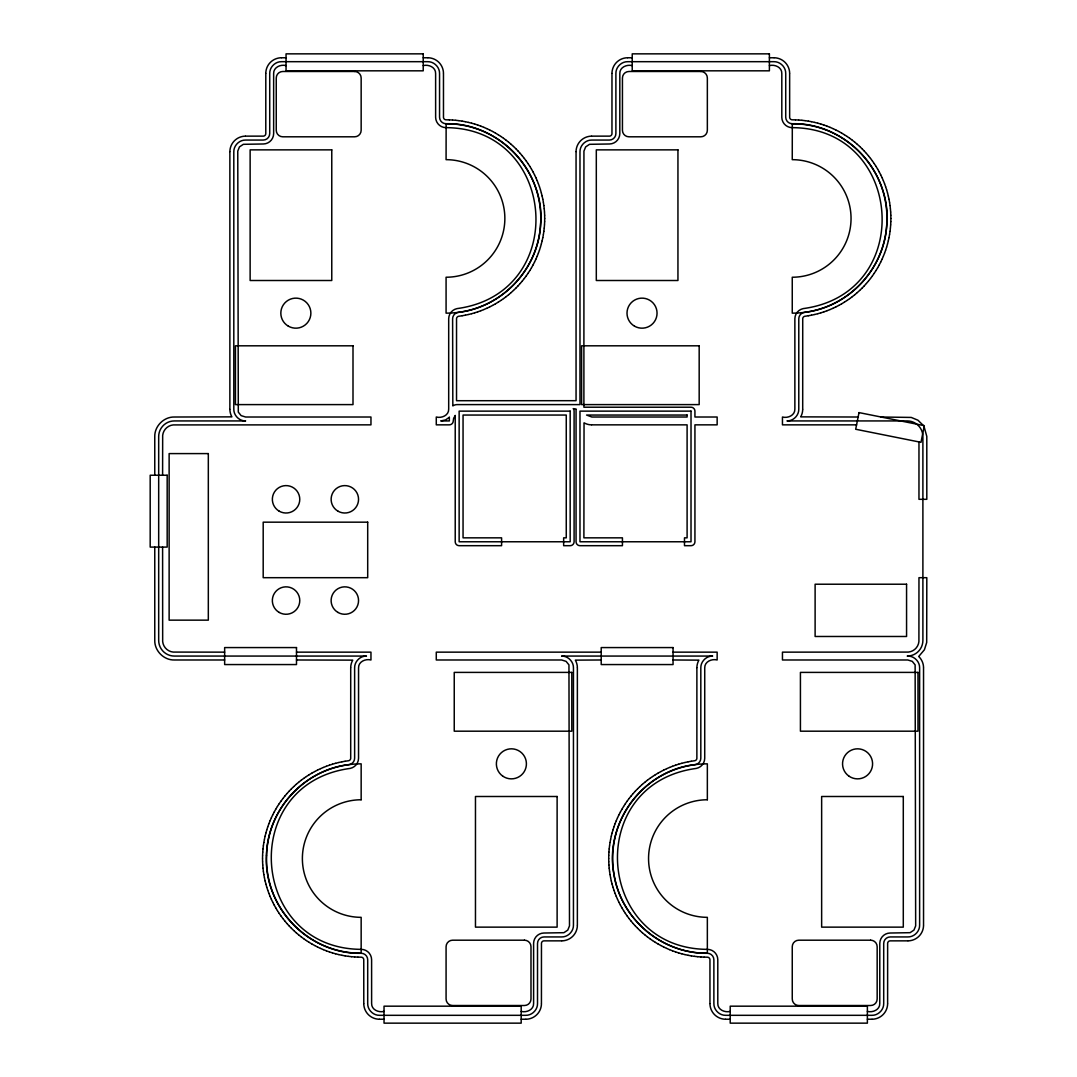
<?xml version="1.0" encoding="UTF-8"?>
<svg xmlns="http://www.w3.org/2000/svg" width="1077" height="1077" viewBox="0 0 1077 1077"><rect width="100%" height="100%" fill="white"/><g stroke="black" fill="none" stroke-linecap="round" stroke-linejoin="round"><path stroke-width="1.5" d="M262.532 858.436L262.586 855.448M544.652 221.552L544.706 218.564M608.72 858.436L608.761 855.448M890.827 221.552L890.881 218.564M229.886 151.547L229.926 150.645A10.447 10.447 0 0 1 230.007 149.945L230.128 149.111A10.447 10.447 0 0 1 230.263 148.424L230.465 147.616A10.447 10.447 0 0 1 230.666 146.943L230.949 146.162A10.447 10.447 0 0 1 231.218 145.503L231.568 144.749A10.447 10.447 0 0 1 231.905 144.13L232.336 143.416A10.447 10.447 0 0 1 232.726 142.824L233.224 142.164A10.447 10.447 0 0 1 233.669 141.612L234.234 140.993A10.447 10.447 0 0 1 234.732 140.495L235.351 139.943A10.447 10.447 0 0 1 235.89 139.498L236.563 139A10.447 10.447 0 0 1 237.142 138.61L237.855 138.179A10.447 10.447 0 0 1 238.488 137.843L239.229 137.493A10.447 10.447 0 0 1 239.888 137.223L240.669 136.941A10.447 10.447 0 0 1 241.342 136.739L242.15 136.537A10.447 10.447 0 0 1 242.85 136.389L243.671 136.267A10.447 10.447 0 0 1 244.371 136.2L245.287 136.16M265.817 73.169L265.857 72.267A10.447 10.447 0 0 1 265.925 71.553L266.046 70.732A10.447 10.447 0 0 1 266.181 70.045L266.382 69.238A10.447 10.447 0 0 1 266.598 68.565L266.867 67.77A10.447 10.447 0 0 1 267.136 67.124L267.5 66.37A10.447 10.447 0 0 1 267.836 65.751L268.254 65.037A10.447 10.447 0 0 1 268.644 64.445L269.142 63.785A10.447 10.447 0 0 1 269.6 63.233L270.152 62.614A10.447 10.447 0 0 1 270.65 62.116L271.269 61.564A10.447 10.447 0 0 1 271.808 61.12L272.481 60.622A10.447 10.447 0 0 1 273.073 60.231L273.787 59.8A10.447 10.447 0 0 1 274.406 59.464L275.16 59.114A10.447 10.447 0 0 1 275.806 58.845L276.601 58.562A10.447 10.447 0 0 1 277.274 58.36L278.081 58.158A10.447 10.447 0 0 1 278.768 58.01L279.589 57.889A10.447 10.447 0 0 1 280.289 57.821L281.205 57.781M262.6 855.205L262.748 852.217M350.725 667.552L350.765 666.636A10.447 10.447 0 0 1 350.833 665.936L350.954 665.115A10.447 10.447 0 0 1 351.102 664.428L351.304 663.62A10.447 10.447 0 0 1 351.506 662.947L351.789 662.153A10.447 10.447 0 0 1 352.058 661.507L352.408 660.753A10.447 10.447 0 0 1 352.744 660.134L296.498 659.986M544.504 224.783L544.652 221.795M576.06 151.547L576.114 150.645A10.447 10.447 0 0 1 576.182 149.945L576.303 149.111A10.447 10.447 0 0 1 576.437 148.424L576.639 147.616A10.447 10.447 0 0 1 576.841 146.943L577.124 146.162A10.447 10.447 0 0 1 577.393 145.503L577.757 144.749A10.447 10.447 0 0 1 578.08 144.13L578.511 143.416A10.447 10.447 0 0 1 578.901 142.824L579.399 142.164A10.447 10.447 0 0 1 579.843 141.612L580.409 140.993A10.447 10.447 0 0 1 580.907 140.495L581.526 139.943A10.447 10.447 0 0 1 582.065 139.498L582.738 139A10.447 10.447 0 0 1 583.33 138.61L584.044 138.179A10.447 10.447 0 0 1 584.663 137.843L585.417 137.493A10.447 10.447 0 0 1 586.063 137.223L586.844 136.941A10.447 10.447 0 0 1 587.517 136.739L588.338 136.537A10.447 10.447 0 0 1 589.025 136.389L589.846 136.267A10.447 10.447 0 0 1 590.546 136.2L591.461 136.16M541.435 1003.831L541.381 1004.733A10.447 10.447 0 0 1 541.314 1005.447L541.192 1006.268A10.447 10.447 0 0 1 541.058 1006.955L540.856 1007.762A10.447 10.447 0 0 1 540.654 1008.435L540.371 1009.23A10.447 10.447 0 0 1 540.102 1009.876L539.739 1010.63A10.447 10.447 0 0 1 539.415 1011.249L538.985 1011.963A10.447 10.447 0 0 1 538.594 1012.555L538.096 1013.215A10.447 10.447 0 0 1 537.652 1013.767L537.086 1014.386A10.447 10.447 0 0 1 536.588 1014.884L535.969 1015.436A10.447 10.447 0 0 1 535.431 1015.88L534.757 1016.378A10.447 10.447 0 0 1 534.179 1016.769L533.452 1017.2A10.447 10.447 0 0 1 532.832 1017.536L532.078 1017.886A10.447 10.447 0 0 1 531.432 1018.155L530.651 1018.438A10.447 10.447 0 0 1 529.978 1018.64L529.17 1018.842A10.447 10.447 0 0 1 528.47 1018.99L527.649 1019.111A10.447 10.447 0 0 1 526.949 1019.179L526.034 1019.219M611.992 73.169L612.032 72.267A10.447 10.447 0 0 1 612.099 71.553L612.221 70.732A10.447 10.447 0 0 1 612.369 70.045L612.571 69.238A10.447 10.447 0 0 1 612.773 68.565L613.055 67.77A10.447 10.447 0 0 1 613.325 67.124L613.675 66.37A10.447 10.447 0 0 1 614.011 65.751L614.442 65.037A10.447 10.447 0 0 1 614.832 64.445L615.33 63.785A10.447 10.447 0 0 1 615.775 63.233L616.327 62.614A10.447 10.447 0 0 1 616.825 62.116L617.444 61.564A10.447 10.447 0 0 1 617.996 61.12L618.656 60.622A10.447 10.447 0 0 1 619.248 60.231L619.962 59.8A10.447 10.447 0 0 1 620.581 59.464L621.335 59.114A10.447 10.447 0 0 1 621.994 58.845L622.775 58.562A10.447 10.447 0 0 1 623.448 58.36L624.256 58.158A10.447 10.447 0 0 1 624.943 58.01L625.777 57.889A10.447 10.447 0 0 1 626.477 57.821L627.379 57.781M577.353 925.453L577.312 926.355A10.447 10.447 0 0 1 577.245 927.055L577.124 927.889A10.447 10.447 0 0 1 576.976 928.576L576.774 929.384A10.447 10.447 0 0 1 576.572 930.057L576.289 930.838A10.447 10.447 0 0 1 576.02 931.497L575.67 932.251A10.447 10.447 0 0 1 575.333 932.87L574.903 933.584A10.447 10.447 0 0 1 574.512 934.176L574.014 934.836A10.447 10.447 0 0 1 573.57 935.388L573.018 936.007A10.447 10.447 0 0 1 572.52 936.505L571.9 937.057A10.447 10.447 0 0 1 571.348 937.502L570.689 938A10.447 10.447 0 0 1 570.096 938.39L569.383 938.821A10.447 10.447 0 0 1 568.764 939.157L568.01 939.507A10.447 10.447 0 0 1 567.35 939.777L566.569 940.059A10.447 10.447 0 0 1 565.896 940.261L565.088 940.463A10.447 10.447 0 0 1 564.402 940.611L563.567 940.733A10.447 10.447 0 0 1 562.867 940.8L561.965 940.84M608.774 855.205L608.922 852.217M696.9 667.552L696.94 666.636A10.447 10.447 0 0 1 697.021 665.936L697.142 665.115A10.447 10.447 0 0 1 697.277 664.428L697.479 663.62A10.447 10.447 0 0 1 697.681 662.947L697.963 662.153A10.447 10.447 0 0 1 698.233 661.507L698.583 660.753A10.447 10.447 0 0 1 698.919 660.134L673.058 659.986M802.702 409.448L802.648 410.364A10.447 10.447 0 0 1 802.58 411.064L802.459 411.885A10.447 10.447 0 0 1 802.325 412.572L802.123 413.38A10.447 10.447 0 0 1 801.921 414.053L801.638 414.847A10.447 10.447 0 0 1 801.369 415.493L801.005 416.247A10.447 10.447 0 0 1 800.682 416.866L858.14 417.014M890.679 224.783L890.827 221.795M887.61 1003.831L887.569 1004.733A10.447 10.447 0 0 1 887.502 1005.447L887.367 1006.268A10.447 10.447 0 0 1 887.233 1006.955L887.031 1007.762A10.447 10.447 0 0 1 886.829 1008.435L886.546 1009.23A10.447 10.447 0 0 1 886.277 1009.876L885.927 1010.63A10.447 10.447 0 0 1 885.59 1011.249L885.159 1011.963A10.447 10.447 0 0 1 884.769 1012.555L884.271 1013.215A10.447 10.447 0 0 1 883.827 1013.767L883.261 1014.386A10.447 10.447 0 0 1 882.763 1014.884L882.157 1015.436A10.447 10.447 0 0 1 881.605 1015.88L880.932 1016.378A10.447 10.447 0 0 1 880.353 1016.769L879.64 1017.2A10.447 10.447 0 0 1 879.02 1017.536L878.267 1017.886A10.447 10.447 0 0 1 877.607 1018.155L876.826 1018.438A10.447 10.447 0 0 1 876.153 1018.64L875.345 1018.842A10.447 10.447 0 0 1 874.659 1018.99L873.824 1019.111A10.447 10.447 0 0 1 873.124 1019.179L872.208 1019.219M923.527 925.453L923.487 926.355A10.447 10.447 0 0 1 923.42 927.055L923.299 927.889A10.447 10.447 0 0 1 923.164 928.576L922.962 929.384A10.447 10.447 0 0 1 922.747 930.057L922.477 930.838A10.447 10.447 0 0 1 922.208 931.497L921.845 932.251A10.447 10.447 0 0 1 921.508 932.87L921.091 933.584A10.447 10.447 0 0 1 920.7 934.176L920.202 934.836A10.447 10.447 0 0 1 919.745 935.388L919.193 936.007A10.447 10.447 0 0 1 918.694 936.505L918.075 937.057A10.447 10.447 0 0 1 917.537 937.502L916.864 938A10.447 10.447 0 0 1 916.271 938.39L915.558 938.821A10.447 10.447 0 0 1 914.938 939.157L914.185 939.507A10.447 10.447 0 0 1 913.538 939.777L912.744 940.059A10.447 10.447 0 0 1 912.071 940.261L911.263 940.463A10.447 10.447 0 0 1 910.577 940.611L909.755 940.733A10.447 10.447 0 0 1 909.055 940.8L908.14 940.84M262.761 851.988L263.003 848.999M544.235 228.001L544.491 225.012M608.936 851.988L609.178 848.999M890.423 228.001L890.666 225.012M263.03 848.77L263.367 845.795M543.872 231.205L544.222 228.23M609.205 848.77L609.542 845.795M890.06 231.205L890.396 228.23M263.394 845.566L263.838 842.604M543.4 234.396L543.845 231.434M609.582 845.566L610.013 842.604M889.589 234.396L890.019 231.434M263.878 842.376L264.417 839.427M542.835 237.573L543.373 234.624M610.053 842.376L610.592 839.427M889.01 237.573L889.548 234.624M264.457 839.198L265.09 836.277M542.148 240.723L542.781 237.802M610.632 839.198L611.265 836.277M888.337 240.723L888.969 237.802M265.144 836.048L265.871 833.14M541.368 243.86L542.094 240.952M611.319 836.048L612.046 833.14M887.556 243.86L888.283 240.952M265.925 832.911L266.746 830.03M540.492 246.97L541.314 244.089M612.113 832.911L612.934 830.03M886.667 246.97L887.488 244.089M266.813 829.815L267.729 826.961M539.51 250.039L540.425 247.185M613.001 829.815L613.917 826.961M885.684 250.039L886.6 247.185M267.81 826.732L268.819 823.918M538.419 253.082L539.429 250.268M613.984 826.732L614.994 823.918M884.607 253.082L885.604 250.268M268.9 823.703L270.004 820.916M537.235 256.084L538.338 253.297M615.075 823.703L616.179 820.916M883.423 256.084L884.513 253.297M270.085 820.701L271.283 817.955M535.956 259.045L537.154 256.299M616.273 820.701L617.458 817.955M882.144 259.045L883.328 256.299M271.377 817.739L272.656 815.033M534.582 261.967L535.861 259.261M617.552 817.739L618.831 815.033M880.757 261.967L882.036 259.261M533.115 264.834L534.475 262.169M272.764 814.831L274.123 812.166M879.29 264.834L880.663 262.169M618.938 814.831L620.312 812.166M531.553 267.661L533.007 265.05M274.245 811.95L275.699 809.339M877.728 267.661L879.182 265.05M620.419 811.95L621.873 809.339M529.897 270.435L531.432 267.863M275.806 809.137L277.354 806.565M876.072 270.435L877.607 267.863M621.994 809.137L623.529 806.565M528.147 273.141L529.763 270.623M277.476 806.377L279.091 803.859M874.322 273.141L875.951 270.623M623.65 806.377L625.279 803.859M526.316 275.806L528.013 273.343M279.226 803.657L280.922 801.194M872.491 275.806L874.201 273.343M625.4 803.657L627.11 801.194M524.391 278.391L526.182 275.995M281.07 801.005L282.847 798.609M870.579 278.391L872.357 275.995M627.245 801.005L629.022 798.609M522.385 280.922L524.257 278.58M282.995 798.42L284.853 796.078M868.574 280.922L870.431 278.58M629.17 798.42L631.028 796.078M520.312 283.386L522.237 281.11M285.001 795.89L286.94 793.614M866.487 283.386L868.425 281.11M631.176 795.89L633.114 793.614M518.145 285.782L520.151 283.561M287.088 793.439L289.107 791.218M864.319 285.782L866.325 283.561M633.276 793.439L635.282 791.218M515.896 288.111L517.983 285.957M289.255 791.043L291.342 788.889M862.085 288.111L864.158 285.957M635.443 791.043L637.517 788.889M513.581 290.346L515.735 288.273M291.504 788.727L293.658 786.654M859.756 290.346L861.91 288.273M637.692 788.727L639.832 786.654M511.198 292.527L513.406 290.507M293.833 786.493L296.054 784.473M857.373 292.527L859.594 290.507M640.007 786.493L642.229 784.473M508.734 294.613L511.023 292.675M854.909 294.613L857.198 292.675M296.229 784.325L298.504 782.387M642.404 784.325L644.679 782.387M506.217 296.619L508.559 294.761M852.392 296.619L854.734 294.761M298.692 782.239L301.035 780.381M644.867 782.239L647.21 780.381M503.619 298.544L506.028 296.767M849.793 298.544L852.203 296.767M301.223 780.233L303.62 778.456M647.398 780.233L649.794 778.456M500.967 300.389L503.43 298.679M847.141 300.389L849.605 298.679M303.808 778.321L306.272 776.611M649.996 778.321L652.447 776.611M498.261 302.139L500.778 300.523M844.435 302.139L846.953 300.523M306.474 776.477L308.978 774.861M652.649 776.477L655.166 774.861M495.487 303.808L498.059 302.26M841.676 303.808L844.233 302.26M309.18 774.74L311.751 773.192M655.368 774.74L657.926 773.192M492.674 305.37L495.285 303.916M838.848 305.37L841.474 303.916M311.953 773.084L314.565 771.63M658.128 773.084L660.753 771.63M489.806 306.851L492.472 305.491M835.981 306.851L838.646 305.491M314.78 771.509L317.432 770.149M660.955 771.509L663.62 770.149M486.885 308.237L489.591 306.958M833.073 308.237L835.765 306.958M317.648 770.042L320.354 768.763M663.822 770.042L666.528 768.763M483.923 309.516L486.669 308.332M830.111 309.516L832.858 308.332M320.569 768.668L323.315 767.484M666.744 768.668L669.49 767.484M480.934 310.714L483.708 309.611M827.109 310.714L829.896 309.611M323.531 767.389L326.318 766.286M669.706 767.389L672.492 766.286M477.892 311.805L480.705 310.795M824.067 311.805L826.88 310.795M326.533 766.205L329.347 765.195M672.708 766.205L675.535 765.195M474.822 312.788L477.663 311.872M820.997 312.788L823.851 311.872M329.575 765.128L332.416 764.212M675.75 765.128L678.604 764.212M471.713 313.69L474.594 312.868M817.901 313.69L820.768 312.868M332.645 764.131L335.526 763.31M678.82 764.131L681.701 763.31M468.589 314.471L471.484 313.744M814.764 314.471L817.672 313.744M335.755 763.256L338.649 762.529M681.929 763.256L684.837 762.529M465.439 315.157L468.36 314.524M811.614 315.157L814.535 314.524M338.878 762.476L341.813 761.843M685.066 762.476L687.988 761.843M462.262 315.736L465.197 315.198M808.437 315.736L811.385 315.198M342.042 761.802L344.977 761.264M688.216 761.802L691.165 761.264M462.033 315.776L458.587 316.288A2.612 2.612 0 0 0 456.54 318.59L456.527 400.711L576.06 400.684L576.06 151.911M808.208 315.776L804.775 316.288A2.612 2.612 0 0 0 802.728 318.59L802.702 409.098M345.219 761.224L348.652 760.712A2.612 2.612 0 0 0 350.698 758.41L350.712 667.902M691.394 761.224L694.827 760.712A2.612 2.612 0 0 0 696.873 758.41L696.886 667.902M281.555 57.768L286.051 57.768M423.221 57.768L427.704 57.768M627.743 57.768L632.226 57.768M769.395 57.768L773.892 57.768M286.051 65.603C280.666 64.122 273.437 67.259 273.639 73.505L273.639 133.723A10.447 10.447 0 0 1 263.38 143.981L243.348 144.318L239.457 146.903L237.761 151.117L238.3 412.114L241.154 415.641L245.623 417.014L370.959 417.014L370.959 424.85L173.209 424.917A11.753 11.753 0 0 0 162.667 435.458L162.6 475.24M423.221 65.603C428.619 64.189 435.875 67.259 435.62 73.573L435.633 117.406A10.447 10.447 0 0 0 445.878 127.651C557.428 128.055 570.15 293.227 457.119 308.587A10.46 10.46 0 0 0 448.692 318.657L448.692 409.045C448.947 415.359 441.678 418.482 436.279 417.014L436.279 424.85L449.338 424.85A3.918 3.918 0 0 0 453.255 420.932L453.673 418.172A10.447 10.447 0 0 0 454.077 417.58L454.494 416.866A10.447 10.447 0 0 0 454.831 416.247L455.221 415.412L455.221 541.771A3.918 3.918 0 0 0 459.139 545.689L501.599 545.689L501.599 537.84L463.056 537.84L463.056 415.049L566.26 415.049L566.26 537.84L563.648 537.84L563.648 545.689L570.177 545.689A3.918 3.918 0 0 0 574.095 541.771L574.095 411.131A3.918 3.918 0 0 0 573.206 408.641L576.06 409.098M632.226 65.603C626.854 64.23 619.612 67.205 619.827 73.505L619.813 133.723A10.447 10.447 0 0 1 609.555 143.981L589.523 144.318L585.646 146.903L583.936 151.117L583.896 407.214L691.017 407.214A3.918 3.918 0 0 1 694.934 411.131L694.934 417.014L717.147 417.014L717.147 424.85L694.934 424.85L694.934 541.771A3.918 3.918 0 0 1 691.017 545.689L684.487 545.689L684.487 537.84L687.099 537.84L687.099 424.85L591.812 424.85M769.395 65.603C774.807 64.189 782.064 67.259 781.808 73.573L781.808 117.406A10.447 10.447 0 0 0 792.066 127.651C903.536 127.921 916.365 293.388 803.294 308.587A10.46 10.46 0 0 0 794.866 318.657L794.866 409.045C795.122 415.318 787.866 418.509 782.454 417.014L782.454 424.85L856.565 424.85M245.637 136.146L263.448 136.133A2.612 2.612 0 0 0 265.79 133.79L265.804 73.519M591.812 136.146L609.622 136.133A2.612 2.612 0 0 0 611.965 133.79L611.978 73.519M881.053 417.014L911.223 417.432L917.941 420.205L923.326 425.469M224.649 652.15L173.209 652.083A11.753 11.753 0 0 1 162.667 641.542L162.6 547.089M296.498 652.15L370.959 652.15L370.959 659.986C365.588 658.532 358.345 661.615 358.56 667.888L358.547 758.343A10.46 10.46 0 0 1 350.119 768.413C237.088 783.746 249.824 948.972 361.36 949.349A10.447 10.447 0 0 1 371.605 959.594L371.619 1003.427C371.363 1009.741 378.619 1012.811 384.031 1011.397M601.208 652.15L436.279 652.15L436.279 659.986L561.629 659.986L566.085 661.359L568.952 664.886L569.491 925.883L567.781 930.097L563.904 932.682L543.858 933.019A10.447 10.447 0 0 0 533.6 943.277L533.6 1003.427C533.855 1009.728 526.599 1012.851 521.187 1011.397M673.058 652.15L717.147 652.15L717.147 659.986C711.762 658.545 704.52 661.601 704.735 667.888L704.721 758.343A10.46 10.46 0 0 1 696.307 768.413C583.088 783.719 596.173 949.052 707.535 949.349A10.447 10.447 0 0 1 717.794 959.594L717.794 1003.427C717.538 1009.741 724.794 1012.811 730.206 1011.397M224.649 659.986L174.353 659.986C163.892 660.241 154.509 650.871 154.765 640.398L154.765 547.089M601.208 659.986L575.333 660.134A10.447 10.447 0 0 1 575.67 660.753L576.02 661.507A10.447 10.447 0 0 1 576.289 662.153L576.572 662.947A10.447 10.447 0 0 1 576.774 663.62L576.976 664.428A10.447 10.447 0 0 1 577.124 665.115L577.245 665.936A10.447 10.447 0 0 1 577.312 666.636L577.353 667.552M561.602 940.854L543.791 940.867A2.612 2.612 0 0 0 541.462 943.21L541.435 1003.481M907.79 940.854L889.979 940.867A2.612 2.612 0 0 0 887.636 943.21L887.623 1003.481M867.375 1011.397C872.774 1012.811 880.03 1009.741 879.774 1003.427L879.788 943.277A10.447 10.447 0 0 1 890.033 933.019L910.078 932.682L913.956 930.097L915.665 925.883L915.127 664.886L912.273 661.359L907.803 659.986L782.454 659.986L782.454 652.15L908.369 652.083A11.753 11.753 0 0 0 918.91 641.542L918.964 577.689L926.812 577.689L926.691 642.511L924.403 649.794L918.694 656.499A10.447 10.447 0 0 1 919.193 656.997L919.745 657.616A10.447 10.447 0 0 1 920.202 658.168L920.7 658.828A10.447 10.447 0 0 1 921.091 659.42L921.508 660.134A10.447 10.447 0 0 1 921.845 660.753L922.208 661.507A10.447 10.447 0 0 1 922.477 662.153L922.747 662.947A10.447 10.447 0 0 1 922.962 663.62L923.164 664.428A10.447 10.447 0 0 1 923.299 665.115L923.42 665.936A10.447 10.447 0 0 1 923.487 666.636L923.527 667.552M379.535 1019.232L384.031 1019.232M521.187 1019.232L525.684 1019.232M725.71 1019.232L730.206 1019.232M867.375 1019.232L871.858 1019.232M795.364 119.87L791.999 119.803A2.612 2.612 0 0 1 789.656 117.46L789.643 73.519M449.19 119.87L445.824 119.803A2.612 2.612 0 0 1 443.482 117.46L443.468 73.519M704.237 957.13L707.602 957.197A2.612 2.612 0 0 1 709.945 959.54L709.958 1003.481M358.062 957.13L361.414 957.197A2.612 2.612 0 0 1 363.757 959.54L363.784 1003.481M774.242 57.781L775.157 57.821A10.447 10.447 0 0 1 775.857 57.889L776.679 58.01A10.447 10.447 0 0 1 777.365 58.158L778.173 58.36A10.447 10.447 0 0 1 778.846 58.562L779.64 58.845A10.447 10.447 0 0 1 780.287 59.114L781.04 59.464A10.447 10.447 0 0 1 781.66 59.8L782.373 60.231A10.447 10.447 0 0 1 782.966 60.622L783.625 61.12A10.447 10.447 0 0 1 784.177 61.564L784.796 62.116A10.447 10.447 0 0 1 785.295 62.614L785.847 63.233A10.447 10.447 0 0 1 786.304 63.785L786.789 64.445A10.447 10.447 0 0 1 787.193 65.037L787.61 65.751A10.447 10.447 0 0 1 787.947 66.37L788.297 67.124A10.447 10.447 0 0 1 788.579 67.77L788.849 68.565A10.447 10.447 0 0 1 789.064 69.238L789.266 70.045A10.447 10.447 0 0 1 789.401 70.732L789.522 71.553A10.447 10.447 0 0 1 789.589 72.267L789.629 73.169M428.067 57.781L428.969 57.821A10.447 10.447 0 0 1 429.669 57.889L430.504 58.01A10.447 10.447 0 0 1 431.19 58.158L431.998 58.36A10.447 10.447 0 0 1 432.671 58.562L433.452 58.845A10.447 10.447 0 0 1 434.112 59.114L434.866 59.464A10.447 10.447 0 0 1 435.485 59.8L436.198 60.231A10.447 10.447 0 0 1 436.777 60.622L437.45 61.12A10.447 10.447 0 0 1 438.002 61.564L438.608 62.116A10.447 10.447 0 0 1 439.12 62.614L439.672 63.233A10.447 10.447 0 0 1 440.116 63.785L440.614 64.445A10.447 10.447 0 0 1 441.005 65.037L441.435 65.751A10.447 10.447 0 0 1 441.772 66.37L442.122 67.124A10.447 10.447 0 0 1 442.391 67.77L442.674 68.565A10.447 10.447 0 0 1 442.876 69.238L443.078 70.045A10.447 10.447 0 0 1 443.226 70.732L443.347 71.553A10.447 10.447 0 0 1 443.414 72.267L443.455 73.169M795.593 119.884L798.582 120.018M449.419 119.884L452.407 120.018M591.461 424.836L590.546 424.796A10.447 10.447 0 0 1 589.846 424.728L589.025 424.607A10.447 10.447 0 0 1 588.338 424.473L587.517 424.271A10.447 10.447 0 0 1 586.844 424.055L586.063 423.773A10.447 10.447 0 0 1 585.417 423.503L584.663 423.153A10.447 10.447 0 0 1 584.044 422.817L583.896 537.84L622.439 537.84L622.439 545.689L579.978 545.689A3.918 3.918 0 0 1 576.06 541.771L576.06 409.448M701.006 956.982L703.995 957.116M354.831 956.982L357.82 957.116M725.359 1019.219L724.444 1019.179A10.447 10.447 0 0 1 723.744 1019.111L722.923 1018.99A10.447 10.447 0 0 1 722.236 1018.842L721.428 1018.64A10.447 10.447 0 0 1 720.742 1018.438L719.961 1018.155A10.447 10.447 0 0 1 719.315 1017.886L718.561 1017.536A10.447 10.447 0 0 1 717.942 1017.2L717.228 1016.769A10.447 10.447 0 0 1 716.636 1016.378L715.963 1015.88A10.447 10.447 0 0 1 715.424 1015.436L714.805 1014.884A10.447 10.447 0 0 1 714.307 1014.386L713.741 1013.767A10.447 10.447 0 0 1 713.297 1013.215L712.799 1012.555A10.447 10.447 0 0 1 712.409 1011.963L711.991 1011.249A10.447 10.447 0 0 1 711.655 1010.63L711.291 1009.876A10.447 10.447 0 0 1 711.022 1009.23L710.739 1008.435A10.447 10.447 0 0 1 710.537 1007.762L710.335 1006.955A10.447 10.447 0 0 1 710.201 1006.268L710.08 1005.447A10.447 10.447 0 0 1 710.012 1004.733L709.958 1003.831M379.185 1019.219L378.269 1019.179A10.447 10.447 0 0 1 377.569 1019.111L376.748 1018.99A10.447 10.447 0 0 1 376.048 1018.842L375.24 1018.64A10.447 10.447 0 0 1 374.567 1018.438L373.786 1018.155A10.447 10.447 0 0 1 373.14 1017.886L372.386 1017.536A10.447 10.447 0 0 1 371.753 1017.2L371.04 1016.769A10.447 10.447 0 0 1 370.461 1016.378L369.788 1015.88A10.447 10.447 0 0 1 369.249 1015.436L368.63 1014.884A10.447 10.447 0 0 1 368.132 1014.386L367.567 1013.767A10.447 10.447 0 0 1 367.122 1013.215L366.624 1012.555A10.447 10.447 0 0 1 366.234 1011.963L365.803 1011.249A10.447 10.447 0 0 1 365.48 1010.63L365.116 1009.876A10.447 10.447 0 0 1 364.847 1009.23L364.565 1008.435A10.447 10.447 0 0 1 364.363 1007.762L364.161 1006.955A10.447 10.447 0 0 1 364.026 1006.268L363.905 1005.447A10.447 10.447 0 0 1 363.838 1004.733L363.784 1003.831M798.824 120.045L801.8 120.287M452.65 120.045L455.625 120.287M697.788 956.713L700.777 956.955M351.614 956.713L354.602 956.955M802.042 120.314L805.017 120.651M455.867 120.314L458.829 120.651M694.584 956.349L697.559 956.686M348.409 956.349L351.385 956.686M805.246 120.678L808.208 121.122M459.071 120.678L462.033 121.122M691.394 955.878L694.355 956.322M345.219 955.878L348.181 956.322M808.437 121.162L811.385 121.688M462.262 121.162L465.197 121.688M688.216 955.312L691.165 955.837M342.042 955.312L344.977 955.837M811.614 121.741L814.535 122.374M465.439 121.741L468.36 122.374M685.066 954.626L687.988 955.259M338.878 954.626L341.813 955.259M814.764 122.428L817.672 123.155M468.589 122.428L471.484 123.155M681.929 953.845L684.837 954.572M335.755 953.845L338.649 954.572M817.901 123.209L820.768 124.03M471.713 123.209L474.594 124.03M678.82 952.97L681.701 953.791M332.645 952.97L335.526 953.791M820.997 124.097L823.851 125.013M474.822 124.097L477.663 125.013M675.75 951.987L678.604 952.903M329.575 951.987L332.416 952.903M824.067 125.094L826.88 126.103M477.892 125.094L480.705 126.103M672.708 950.897L675.535 951.906M326.533 950.897L329.347 951.906M827.109 126.184L829.896 127.288M480.934 126.184L483.708 127.288M669.706 949.712L672.492 950.816M323.531 949.712L326.318 950.816M830.111 127.369L832.858 128.567M483.923 127.369L486.669 128.567M666.744 948.433L669.49 949.631M320.569 948.433L323.315 949.631M833.073 128.661L835.765 129.94M486.885 128.661L489.591 129.94M663.822 947.06L666.528 948.339M317.648 947.06L320.354 948.339M835.981 130.048L838.646 131.407M489.806 130.048L492.472 131.407M660.955 945.593L663.62 946.952M314.78 945.593L317.432 946.952M838.848 131.529L841.474 132.983M492.674 131.529L495.285 132.983M658.128 944.017L660.753 945.471M311.953 944.017L314.565 945.471M841.676 133.09L844.233 134.638M495.487 133.09L498.059 134.638M655.368 942.362L657.926 943.91M309.18 942.362L311.751 943.91M844.435 134.76L846.953 136.375M498.261 134.76L500.778 136.375M652.649 940.625L655.166 942.24M306.474 940.625L308.978 942.24M847.141 136.51L849.605 138.206M500.967 136.51L503.43 138.206M649.996 938.794L652.447 940.49M303.808 938.794L306.272 940.49M849.793 138.354L852.203 140.131M503.619 138.354L506.028 140.131M647.398 936.869L649.794 938.646M301.223 936.869L303.62 938.646M852.392 140.279L854.734 142.137M506.217 140.279L508.559 142.137M644.867 934.863L647.21 936.721M298.692 934.863L301.035 936.721M854.909 142.285L857.198 144.224M508.734 142.285L511.023 144.224M642.404 932.776L644.679 934.715M296.229 932.776L298.504 934.715M857.373 144.372L859.594 146.378M511.198 144.372L513.406 146.378M640.007 930.622L642.229 932.628M293.833 930.622L296.054 932.628M859.756 146.539L861.91 148.626M513.581 146.539L515.735 148.626M637.692 928.374L639.832 930.461M291.504 928.374L293.658 930.461M862.085 148.788L864.158 150.942M515.896 148.788L517.983 150.942M635.443 926.058L637.517 928.212M289.255 926.058L291.342 928.212M864.319 151.117L866.325 153.324M518.145 151.117L520.151 153.324M633.276 923.676L635.282 925.883M287.088 923.676L289.107 925.883M866.487 153.513L868.425 155.788M520.312 153.513L522.237 155.788M631.176 921.212L633.114 923.487M285.001 921.212L286.94 923.487M868.574 155.977L870.431 158.319M522.385 155.977L524.257 158.319M629.17 918.681L631.028 921.023M282.995 918.681L284.853 921.023M870.579 158.507L872.357 160.904M524.391 158.507L526.182 160.904M627.245 916.096L629.022 918.493M281.07 916.096L282.847 918.493M872.491 161.092L874.201 163.556M526.316 161.092L528.013 163.556M625.4 913.444L627.11 915.908M279.226 913.444L280.922 915.908M874.322 163.758L875.951 166.262M528.147 163.758L529.763 166.262M623.65 910.738L625.279 913.242M277.476 910.738L279.091 913.242M876.072 166.464L877.607 169.035M924.106 426.721L926.799 436.414L926.812 499.311L918.964 499.311L918.964 441.92M529.897 166.464L531.432 169.035M621.994 907.965L623.529 910.536M275.806 907.965L277.354 910.536M877.728 169.237L879.182 171.849M531.553 169.237L533.007 171.849M620.419 905.151L621.873 907.763M274.245 905.151L275.699 907.763M879.29 172.064L880.663 174.716M533.115 172.064L534.475 174.716M618.938 902.284L620.312 904.936M272.764 902.284L274.123 904.936M880.757 174.932L882.036 177.638M534.582 174.932L535.861 177.638M617.552 899.362L618.831 902.068M271.377 899.362L272.656 902.068M882.144 177.853L883.328 180.599M535.956 177.853L537.154 180.599M616.273 896.401L617.458 899.147M270.085 896.401L271.283 899.147M883.423 180.815L884.513 183.602M537.235 180.815L538.338 183.602M615.075 893.398L616.179 896.185M268.9 893.398L270.004 896.185M884.607 183.817L885.604 186.631M538.419 183.817L539.429 186.631M613.984 890.369L614.994 893.183M267.81 890.369L268.819 893.183M885.684 186.859L886.6 189.7M539.51 186.859L540.425 189.7M613.001 887.3L613.917 890.14M266.813 887.3L267.729 890.14M886.667 189.929L887.488 192.81M540.492 189.929L541.314 192.81M612.113 884.19L612.934 887.071M265.925 884.19L266.746 887.071M887.556 193.039L888.283 195.933M541.368 193.039L542.094 195.933M611.319 881.067L612.046 883.961M265.144 881.067L265.871 883.961M888.337 196.162L888.969 199.097M542.148 196.162L542.781 199.097M610.632 877.903L611.265 880.838M264.457 877.903L265.09 880.838M889.01 199.326L889.548 202.261M542.835 199.326L543.373 202.261M610.053 874.739L610.592 877.674M263.878 874.739L264.417 877.674M889.589 202.503L890.019 205.465M543.4 202.503L543.845 205.465M609.582 871.535L610.013 874.497M263.394 871.535L263.838 874.497M890.06 205.694L890.396 208.669M543.872 205.694L544.222 208.669M609.205 868.331L609.542 871.306M263.03 868.331L263.367 871.306M890.423 208.898L890.666 211.886M608.936 865.114L609.178 868.102M544.235 208.898L544.491 211.886M262.761 865.114L263.003 868.102M890.679 212.115L890.827 215.104M608.774 861.896L608.922 864.885M544.504 212.115L544.652 215.104M262.6 861.896L262.748 864.885M229.886 409.448L229.926 410.364A10.447 10.447 0 0 0 230.007 411.064L230.128 411.885A10.447 10.447 0 0 0 230.263 412.572L230.465 413.38A10.447 10.447 0 0 0 230.666 414.053L230.949 414.847A10.447 10.447 0 0 0 231.218 415.493L231.568 416.247A10.447 10.447 0 0 0 231.905 416.866L174.353 417.014C163.892 416.759 154.509 426.129 154.765 436.602L154.765 475.24M890.827 215.333L890.881 218.335M608.72 858.665L608.761 861.667M544.652 215.333L544.706 218.335M262.532 858.665L262.586 861.667M923.541 667.902L923.541 925.089M577.366 667.902L577.366 925.089M229.872 151.911L229.872 409.098M266.504 855.501C263.448 907.157 309.436 954.653 361.158 953.266A6.529 6.529 0 0 1 367.701 959.795L367.701 1003.481C367.513 1009.822 373.194 1015.503 379.535 1015.315L525.684 1015.315C532.025 1015.503 537.706 1009.822 537.517 1003.481L537.517 943.465A6.529 6.529 0 0 1 544.047 936.936L561.602 936.936C567.942 937.125 573.637 931.43 573.449 925.089L573.449 667.902C573.637 661.561 567.942 655.88 561.602 656.068L712.651 656.068C706.31 655.88 700.629 661.561 700.817 667.902L700.817 758.154A6.529 6.529 0 0 1 695.082 764.643C643.548 769.934 604.13 823.084 613.89 873.932C620.325 918.519 662.301 954.141 707.347 953.266A6.529 6.529 0 0 1 713.876 959.795L713.876 1003.481C713.688 1009.822 719.369 1015.503 725.71 1015.315L871.858 1015.315C878.199 1015.503 883.894 1009.822 883.705 1003.481L883.705 943.465A6.529 6.529 0 0 1 890.235 936.936L907.79 936.936C914.131 937.125 919.812 931.43 919.623 925.089L919.623 667.902C919.825 661.345 913.74 655.583 907.211 656.068A15.67 15.67 0 0 0 922.895 640.398L922.895 436.602A15.67 15.67 0 0 0 907.211 420.932L786.95 420.932C793.291 421.12 798.972 415.439 798.784 409.098L798.784 318.846A6.529 6.529 0 0 1 804.506 312.357C848.191 307.483 884.675 268.604 886.761 224.689C891.702 172.037 845.203 122.293 792.309 123.734A6.529 6.529 0 0 1 785.725 117.205L785.725 73.519C785.914 67.178 780.233 61.497 773.892 61.685L627.743 61.685C621.402 61.497 615.707 67.178 615.896 73.519L615.896 133.535A6.529 6.529 0 0 1 609.367 140.064L591.812 140.064C585.471 139.875 579.789 145.57 579.978 151.911L579.978 404.602L457.187 404.602A7.835 7.835 0 0 0 452.825 405.921L452.609 318.846A6.529 6.529 0 0 1 458.331 312.357C502.057 307.483 538.554 268.536 540.587 224.595C545.474 171.97 498.974 122.307 446.134 123.734A6.529 6.529 0 0 1 439.551 117.205L439.551 73.519C439.739 67.178 434.044 61.497 427.704 61.685L281.555 61.685C275.214 61.497 269.533 67.178 269.721 73.519L269.721 133.535A6.529 6.529 0 0 1 263.192 140.064L245.637 140.064C239.296 139.875 233.615 145.57 233.803 151.911L233.803 409.098C233.615 415.439 239.296 421.12 245.637 420.932L174.353 420.932A15.67 15.67 0 0 0 158.682 436.602L158.682 640.398A15.67 15.67 0 0 0 174.353 656.068L366.476 656.068C360.135 655.88 354.441 661.561 354.629 667.902L354.629 758.154A6.529 6.529 0 0 1 348.908 764.643C304.091 769.597 267.083 810.429 266.504 855.501M859.015 412.599L855.69 429.252L920.983 442.324L924.322 425.671L859.015 412.599M449.338 417.284L445.501 419.963L440.776 420.932L449.338 420.932L449.338 417.284M423.221 53.85L286.051 53.85L286.051 70.826L423.221 70.826L423.221 53.85M769.395 53.85L632.226 53.85L632.226 70.826L769.395 70.826L769.395 53.85M354.629 71.486L282.78 71.486A6.529 6.529 0 0 0 276.25 78.015L276.25 130.277A6.529 6.529 0 0 0 282.78 136.806L354.629 136.806A6.529 6.529 0 0 0 361.158 130.277L361.158 78.015A6.529 6.529 0 0 0 354.629 71.486M700.817 71.486L628.968 71.486A6.529 6.529 0 0 0 622.439 78.015L622.439 130.277A6.529 6.529 0 0 0 628.968 136.806L700.817 136.806A6.529 6.529 0 0 0 707.347 130.277L707.347 78.015A6.529 6.529 0 0 0 700.817 71.486M446.134 123.734L446.08 159.665A58.791 58.791 0 0 1 504.857 218.443A58.791 58.791 0 0 1 446.08 277.233L446.08 313.151A94.709 94.709 0 0 0 540.789 218.443A94.709 94.709 0 0 0 446.08 123.734M792.309 123.734L792.255 159.665A58.791 58.791 0 0 1 851.045 218.443A58.791 58.791 0 0 1 792.255 277.233L792.255 313.151A94.709 94.709 0 0 0 886.963 218.443A94.709 94.709 0 0 0 792.255 123.734M331.77 149.865L250.133 149.865L250.133 280.505L331.77 280.505L331.77 149.865M677.945 149.865L596.308 149.865L596.308 280.505L677.945 280.505L677.945 149.865M353 345.811L235.432 345.811L235.432 404.602L353 404.602L353 345.811M699.175 345.811L581.607 345.811L581.607 404.602L699.175 404.602L699.175 345.811M570.177 411.131L459.139 411.131L459.139 541.771L570.177 541.771L570.177 411.131M691.017 411.131L579.978 411.131L579.978 541.771L691.017 541.771L691.017 411.131M687.099 415.049L586.575 415.049L591.865 417.014L687.099 417.014L687.099 415.049M208.319 453.592L169.129 453.592L169.129 620.15L208.319 620.15L208.319 453.592M167.177 475.24L150.188 475.24L150.188 547.089L167.177 547.089L167.177 475.24M367.701 522.17L263.192 522.17L263.192 577.689L367.701 577.689L367.701 522.17M906.565 584.219L815.114 584.219L815.114 636.48L906.565 636.48L906.565 584.219M296.498 647.573L224.649 647.573L224.649 664.563L296.498 664.563L296.498 647.573M673.058 647.573L601.208 647.573L601.208 664.563L673.058 664.563L673.058 647.573M571.806 672.398L454.238 672.398L454.238 731.189L571.806 731.189L571.806 672.398M917.994 672.398L800.426 672.398L800.426 731.189L917.994 731.189L917.994 672.398M557.119 796.495L475.469 796.495L475.469 927.135L557.119 927.135L557.119 796.495M903.293 796.495L821.643 796.495L821.643 927.135L903.293 927.135L903.293 796.495M524.459 940.194L452.609 940.194A6.529 6.529 0 0 0 446.08 946.723L446.08 998.985A6.529 6.529 0 0 0 452.609 1005.514L524.459 1005.514A6.529 6.529 0 0 0 530.988 998.985L530.988 946.723A6.529 6.529 0 0 0 524.459 940.194M870.633 940.194L798.784 940.194A6.529 6.529 0 0 0 792.255 946.723L792.255 998.985A6.529 6.529 0 0 0 798.784 1005.514L870.633 1005.514A6.529 6.529 0 0 0 877.163 998.985L877.163 946.723A6.529 6.529 0 0 0 870.633 940.194M521.187 1006.174L384.031 1006.174L384.031 1023.15L521.187 1023.15L521.187 1006.174M867.375 1006.174L730.206 1006.174L730.206 1023.15L867.375 1023.15L867.375 1006.174M707.347 799.767L707.347 763.849A94.709 94.709 0 0 0 612.638 858.557A94.709 94.709 0 0 0 707.347 953.266L707.347 917.335A58.791 58.791 0 0 1 648.556 858.557A58.791 58.791 0 0 1 707.347 799.767M361.158 799.767L361.158 763.849A94.709 94.709 0 0 0 266.45 858.557A94.709 94.709 0 0 0 361.158 953.266L361.158 917.335A58.791 58.791 0 0 1 302.381 858.557A58.791 58.791 0 0 1 361.158 799.767M337.976 511.185A13.718 13.718 0 0 0 358.547 499.311A13.718 13.718 0 0 0 337.976 487.437A13.718 13.718 0 0 0 337.976 511.185M337.976 612.436A13.718 13.718 0 0 0 358.547 600.549A13.718 13.718 0 0 0 337.976 588.675A13.718 13.718 0 0 0 337.976 612.436M279.199 511.185A13.718 13.718 0 0 0 299.769 499.311A13.718 13.718 0 0 0 279.199 487.437A13.718 13.718 0 0 0 279.199 511.185M279.199 612.436A13.718 13.718 0 0 0 299.769 600.549A13.718 13.718 0 0 0 279.199 588.675A13.718 13.718 0 0 0 279.199 612.436M848.824 776.059A15.024 15.024 0 0 0 872.518 765.316A15.024 15.024 0 0 0 851.368 750.157A15.024 15.024 0 0 0 848.824 776.059M502.649 776.059A15.024 15.024 0 0 0 526.343 765.316A15.024 15.024 0 0 0 505.194 750.157A15.024 15.024 0 0 0 502.649 776.059M634.515 326.169A15.024 15.024 0 0 0 657.051 313.151A15.024 15.024 0 0 0 634.515 300.146A15.024 15.024 0 0 0 634.515 326.169M288.34 326.169A15.024 15.024 0 0 0 310.876 313.151A15.024 15.024 0 0 0 288.34 300.146A15.024 15.024 0 0 0 288.34 326.169"/></g></svg>
